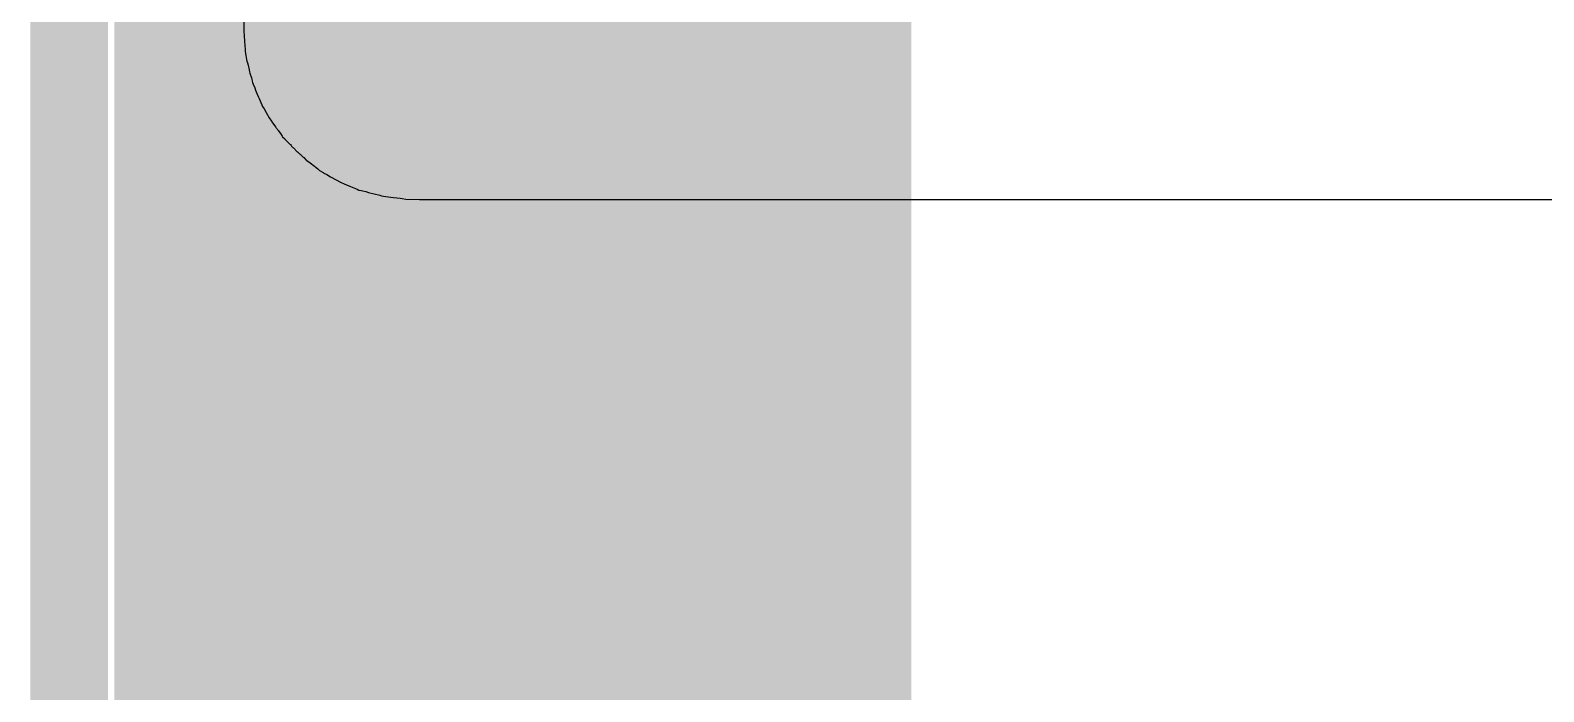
# Model space of a CAD drawing. Header units: inches. Extents: x -2 to 5376, y -4 to 5426.
# Drawn here: x 54.633 to 59.571, y 17.555 to 19.711 of the extents above; entities that cross this region are included whole.
import ezdxf

# ---------------------------------------------------------------- set-up
doc = ezdxf.new("R2010")
doc.units = ezdxf.units.IN
for name, color, linetype in [('Bottom Overlay', 54, 'Continuous'), ('Top Layer', 1, 'Continuous'), ('Top Overlay', 2, 'Continuous'), ('Top Paste', 8, 'Continuous'), ('Top Solder', 216, 'Continuous')]:
    doc.layers.add(name, color=color, linetype=linetype)

# ---------------------------------------------------------------- blocks, each defined once
blk = doc.blocks.new('R___2030_43')
at = {"layer": 'Top Layer'}
blk.add_hatch(color=1, dxfattribs=at).paths.add_polyline_path([(-4.25, -3.9), (-4.25, 3.9), (-1.75, 3.9), (-1.75, -3.9)])
at = {"layer": 'Top Paste'}
blk.add_hatch(color=8, dxfattribs=at).paths.add_polyline_path([(-4.25, -3.9), (-4.25, 3.9), (-1.75, 3.9), (-1.75, -3.9)])
at = {"layer": 'Top Solder'}
blk.add_hatch(color=216, dxfattribs=at).paths.add_polyline_path([(-4.3008, -3.9508), (-4.3008, 3.9508), (-1.6992, 3.9508), (-1.6992, -3.9508)])
at = {"layer": 'Top Overlay', "const_width": 0.254}
blk.add_lwpolyline([(-4.4476, -4.0968), (-4.4476, 4.0968)], dxfattribs=at)

msp = doc.modelspace()

# ---------------------------------------------------------------- linework, layer by layer
at = {"layer": 'Bottom Overlay'}
for p, q in [((55.3298, 19.7403), (55.3293, 19.7026)), ((55.3293, 19.7026), (55.3304, 19.6992)), ((55.3304, 19.6992), (55.3315, 19.67)), ((55.3315, 19.67), (55.3326, 19.6666)), ((55.3326, 19.6666), (55.3343, 19.6447)), ((55.3343, 19.6447), (55.3354, 19.6346)), ((55.3354, 19.6346), (55.3366, 19.6289)), ((55.3366, 19.6289), (55.3388, 19.6166)), ((55.3388, 19.6166), (55.3399, 19.611)), ((55.3399, 19.611), (55.3416, 19.6048)), ((55.3416, 19.6048), (55.3433, 19.5975)), ((55.3433, 19.5975), (55.3444, 19.5918)), ((55.3444, 19.5918), (55.3456, 19.5873)), ((55.3456, 19.5873), (55.3478, 19.5761)), ((55.3478, 19.5761), (55.3489, 19.5716)), ((55.3489, 19.5716), (55.3546, 19.5559)), ((55.3546, 19.5559), (55.3557, 19.5514)), ((55.3557, 19.5514), (55.3568, 19.5457)), ((55.3568, 19.5457), (55.3579, 19.5412)), ((55.3579, 19.5412), (55.3602, 19.5356)), ((55.3602, 19.5356), (55.3652, 19.5238)), ((55.3652, 19.5238), (55.3675, 19.5159)), ((55.3675, 19.5159), (55.3697, 19.5103)), ((55.3697, 19.5103), (55.3765, 19.4957)), ((55.3765, 19.4957), (55.3793, 19.4884)), ((55.3793, 19.4884), (55.3827, 19.4816)), ((55.3827, 19.4816), (55.3911, 19.4631)), ((55.3911, 19.4631), (55.3956, 19.4552)), ((55.3956, 19.4552), (55.4023, 19.4428)), ((55.4023, 19.4428), (55.4068, 19.4361)), ((55.4068, 19.4361), (55.408, 19.4339)), ((55.408, 19.4339), (55.4125, 19.426)), ((55.4125, 19.426), (55.4203, 19.4147)), ((55.4203, 19.4147), (55.4215, 19.4125)), ((55.4215, 19.4125), (55.4327, 19.3967)), ((55.4327, 19.3967), (55.4338, 19.3945)), ((55.4338, 19.3945), (55.4372, 19.3911)), ((55.4372, 19.3911), (55.4383, 19.3889)), ((55.4383, 19.3889), (55.4406, 19.3866)), ((55.4406, 19.3866), (55.4417, 19.3844)), ((55.4417, 19.3844), (55.4496, 19.3743)), ((55.4496, 19.3743), (55.4552, 19.3664)), ((55.4552, 19.3664), (55.4563, 19.3641)), ((55.4563, 19.3641), (55.4631, 19.3574)), ((55.4631, 19.3574), (55.4642, 19.3551)), ((55.4642, 19.3551), (55.4794, 19.34)), ((55.4794, 19.34), (55.4816, 19.3388)), ((55.4816, 19.3388), (55.4844, 19.336)), ((55.4844, 19.336), (55.4856, 19.3338)), ((55.4856, 19.3338), (55.4895, 19.3287)), ((55.4895, 19.3287), (55.4917, 19.3276)), ((55.4917, 19.3276), (55.5041, 19.3152)), ((55.5041, 19.3152), (55.5058, 19.3147)), ((55.5058, 19.3147), (55.5069, 19.3124)), ((55.5069, 19.3124), (55.5109, 19.3085)), ((55.5109, 19.3085), (55.5131, 19.3074)), ((55.5131, 19.3074), (55.5232, 19.2972)), ((55.5232, 19.2972), (55.5255, 19.2961)), ((55.5255, 19.2961), (55.5334, 19.2882)), ((55.5334, 19.2882), (55.5356, 19.2871)), ((55.5356, 19.2871), (55.5457, 19.2792)), ((55.5457, 19.2792), (55.5598, 19.2686)), ((55.5598, 19.2686), (55.5626, 19.2657)), ((55.5626, 19.2657), (55.5648, 19.2646)), ((55.5648, 19.2646), (55.571, 19.2596)), ((55.571, 19.2596), (55.5761, 19.2545)), ((55.5761, 19.2545), (55.5884, 19.2478)), ((55.5884, 19.2478), (55.5907, 19.2455)), ((55.5907, 19.2455), (55.5986, 19.2421)), ((55.5986, 19.2421), (55.6008, 19.241)), ((55.6008, 19.241), (55.6121, 19.2331)), ((55.6121, 19.2331), (55.6469, 19.2151)), ((55.6469, 19.2151), (55.657, 19.2106)), ((55.657, 19.2106), (55.6649, 19.2073)), ((55.6649, 19.2073), (55.6773, 19.2016)), ((55.6773, 19.2016), (55.6829, 19.1994)), ((55.6829, 19.1994), (55.6936, 19.1955)), ((55.6936, 19.1955), (55.6992, 19.1932)), ((55.6992, 19.1932), (55.7054, 19.1904)), ((55.7054, 19.1904), (55.7127, 19.1887)), ((55.7127, 19.1887), (55.7183, 19.1876)), ((55.7183, 19.1876), (55.7273, 19.1853)), ((55.7273, 19.1853), (55.7369, 19.1825)), ((55.7369, 19.1825), (55.7729, 19.1735)), ((55.7729, 19.1735), (55.7791, 19.1718)), ((55.7791, 19.1718), (55.7858, 19.1707)), ((55.7858, 19.1707), (55.8004, 19.1685)), ((55.8004, 19.1685), (55.8184, 19.1662)), ((55.8184, 19.1662), (55.8285, 19.1651)), ((55.8285, 19.1651), (55.8398, 19.164)), ((55.8398, 19.164), (55.8465, 19.1629)), ((55.8465, 19.1629), (55.8578, 19.1606)), ((55.8578, 19.1606), (55.9027, 19.1595)), ((55.9027, 19.1595), (61.6516, 19.1589))]:
    msp.add_line(p, q, dxfattribs=at)
at = {"layer": 'Top Layer', "const_width": 1.524}
for points in [[(56.2074, 18.4564), (56.2074, 27.9112)], [(56.2074, 9.0016), (56.2074, 18.4564)]]:
    msp.add_lwpolyline(points, dxfattribs=at)
at = {"layer": 'Top Layer', "const_width": 0.762}
msp.add_lwpolyline([(55.8264, 18.4564, 1), (56.5884, 18.4564, 1)], format="xyb", close=True, dxfattribs=at)
msp.add_lwpolyline([(55.8264, 18.4564, 1), (56.5884, 18.4564, 1)], format="xyb", close=True, dxfattribs=at)

# ---------------------------------------------------------------- block references
msp.add_blockref('R___2030_43', (59.2074, 18.4564))

doc.saveas('drawing.dxf')
